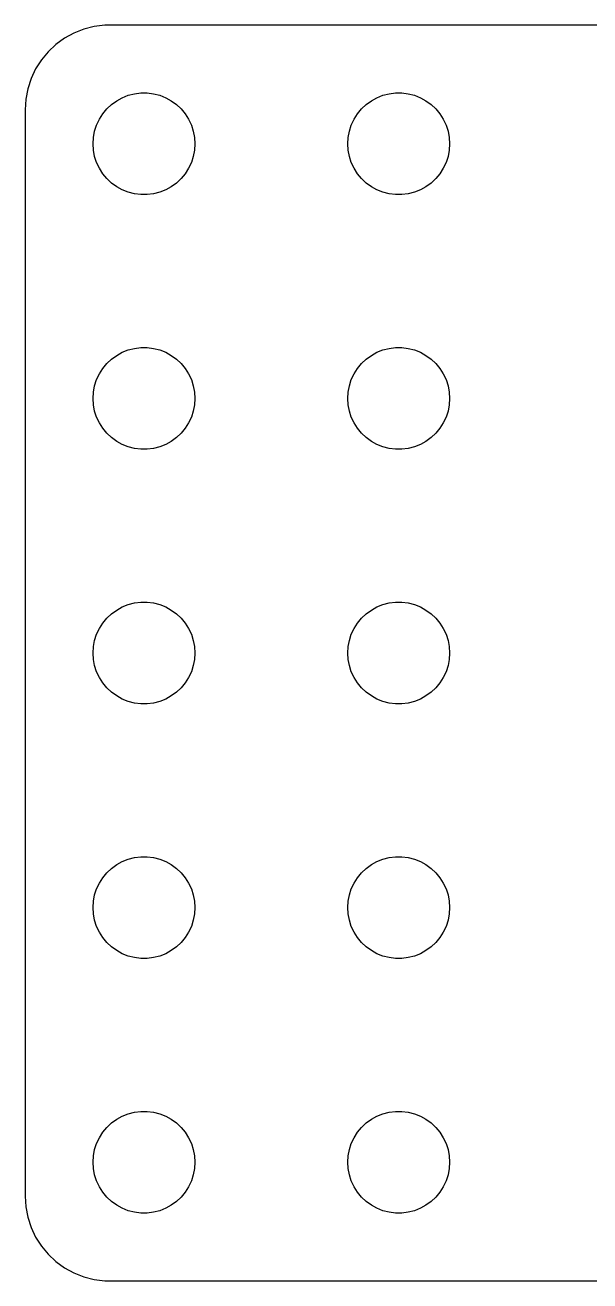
# Model space of a CAD drawing. Header units: metres. Extents: x -18 to 18, y 234 to 522.
# Drawn here: x -18.5 to -1.87, y 233.5 to 270.5 of the extents above; entities that cross this region are included whole.
import ezdxf

# ---------------------------------------------------------------- set-up
doc = ezdxf.new("R2010")
doc.units = ezdxf.units.M

msp = doc.modelspace()

# ---------------------------------------------------------------- linework, layer by layer
for p, q in [((-16.4684, 270.456), (-16.7725, 270.378)), ((-16.157, 270.495), (-16.4684, 270.456)), ((16.157, 270.495), (-16.157, 270.495)), ((-17.3396, 270.111), (-17.5936, 269.926)), ((-17.0644, 270.262), (-17.3396, 270.111)), ((-16.7725, 270.378), (-17.0644, 270.262)), ((-17.8224, 269.711), (-18.0225, 269.469)), ((-17.5936, 269.926), (-17.8224, 269.711)), ((-18.0225, 269.469), (-18.1908, 269.204)), ((-18.3244, 268.92), (-18.4214, 268.622)), ((-18.1908, 269.204), (-18.3244, 268.92)), ((-18.4214, 268.622), (-18.4803, 268.313)), ((-18.4803, 268.313), (-18.5, 268)), ((-15.9561, 268.156), (-15.8037, 268.266)), ((-15.8037, 268.266), (-15.6387, 268.357)), ((-15.6387, 268.357), (-15.4635, 268.427)), ((-15.4635, 268.427), (-15.2811, 268.473)), ((-15.2811, 268.473), (-15.0942, 268.497)), ((-15.0942, 268.497), (-14.9058, 268.497)), ((-14.9058, 268.497), (-14.7189, 268.473)), ((-14.7189, 268.473), (-14.5365, 268.427)), ((-14.5365, 268.427), (-14.3613, 268.357)), ((-14.3613, 268.357), (-14.1963, 268.266)), ((-14.1963, 268.266), (-14.0439, 268.156)), ((-8.45613, 268.156), (-8.30373, 268.266)), ((-8.30373, 268.266), (-8.13866, 268.357)), ((-8.13866, 268.357), (-7.96352, 268.427)), ((-7.96352, 268.427), (-7.78107, 268.473)), ((-7.78107, 268.473), (-7.59418, 268.497)), ((-7.59418, 268.497), (-7.40581, 268.497)), ((-7.40581, 268.497), (-7.21892, 268.473)), ((-7.21892, 268.473), (-7.03647, 268.427)), ((-7.03647, 268.427), (-6.86133, 268.357)), ((-6.86133, 268.357), (-6.69626, 268.266)), ((-6.69626, 268.266), (-6.54385, 268.156)), ((-18.5, 268), (-18.5, 236)), ((-16.3145, 267.723), (-16.2135, 267.882)), ((-16.2135, 267.882), (-16.0934, 268.027)), ((-16.0934, 268.027), (-15.9561, 268.156)), ((-14.0439, 268.156), (-13.9065, 268.027)), ((-13.9065, 268.027), (-13.7865, 267.882)), ((-13.7865, 267.882), (-13.6855, 267.723)), ((-8.81445, 267.723), (-8.71352, 267.882)), ((-8.71352, 267.882), (-8.59344, 268.027)), ((-8.59344, 268.027), (-8.45613, 268.156)), ((-6.54385, 268.156), (-6.40654, 268.027)), ((-6.40654, 268.027), (-6.28647, 267.882)), ((-6.28647, 267.882), (-6.18553, 267.723)), ((-16.4529, 267.373), (-16.3947, 267.552)), ((-16.3947, 267.552), (-16.3145, 267.723)), ((-13.6855, 267.723), (-13.6053, 267.552)), ((-13.6053, 267.552), (-13.5471, 267.373)), ((-8.95287, 267.373), (-8.89465, 267.552)), ((-8.89465, 267.552), (-8.81445, 267.723)), ((-6.18553, 267.723), (-6.10533, 267.552)), ((-6.10533, 267.552), (-6.04712, 267.373)), ((-16.5, 267), (-16.4882, 267.188)), ((-16.4882, 267.188), (-16.4529, 267.373)), ((-13.5471, 267.373), (-13.5118, 267.188)), ((-13.5118, 267.188), (-13.5, 267)), ((-9, 267), (-8.98816, 267.188)), ((-8.98816, 267.188), (-8.95287, 267.373)), ((-6.04712, 267.373), (-6.01183, 267.188)), ((-6.01183, 267.188), (-6, 267)), ((-16.4882, 266.812), (-16.5, 267)), ((-16.4529, 266.627), (-16.4882, 266.812)), ((-13.5118, 266.812), (-13.5471, 266.627)), ((-13.5, 267), (-13.5118, 266.812)), ((-8.98816, 266.812), (-9, 267)), ((-8.95287, 266.627), (-8.98816, 266.812)), ((-6.01183, 266.812), (-6.04712, 266.627)), ((-6, 267), (-6.01183, 266.812)), ((-16.3947, 266.448), (-16.4529, 266.627)), ((-16.3145, 266.277), (-16.3947, 266.448)), ((-13.6053, 266.448), (-13.6855, 266.277)), ((-13.5471, 266.627), (-13.6053, 266.448)), ((-8.89465, 266.448), (-8.95287, 266.627)), ((-8.81445, 266.277), (-8.89465, 266.448)), ((-6.10533, 266.448), (-6.18553, 266.277)), ((-6.04712, 266.627), (-6.10533, 266.448)), ((-16.2135, 266.118), (-16.3145, 266.277)), ((-16.0934, 265.973), (-16.2135, 266.118)), ((-15.9561, 265.844), (-16.0934, 265.973)), ((-13.9065, 265.973), (-14.0439, 265.844)), ((-13.7865, 266.118), (-13.9065, 265.973)), ((-13.6855, 266.277), (-13.7865, 266.118)), ((-8.71352, 266.118), (-8.81445, 266.277)), ((-8.59344, 265.973), (-8.71352, 266.118)), ((-8.45613, 265.844), (-8.59344, 265.973)), ((-6.40654, 265.973), (-6.54385, 265.844)), ((-6.28647, 266.118), (-6.40654, 265.973)), ((-6.18553, 266.277), (-6.28647, 266.118)), ((-15.8037, 265.734), (-15.9561, 265.844)), ((-15.6387, 265.643), (-15.8037, 265.734)), ((-15.4635, 265.573), (-15.6387, 265.643)), ((-14.3613, 265.643), (-14.5365, 265.573)), ((-14.1963, 265.734), (-14.3613, 265.643)), ((-14.0439, 265.844), (-14.1963, 265.734)), ((-8.30373, 265.734), (-8.45613, 265.844)), ((-8.13866, 265.643), (-8.30373, 265.734)), ((-7.96352, 265.573), (-8.13866, 265.643)), ((-6.86133, 265.643), (-7.03647, 265.573)), ((-6.69626, 265.734), (-6.86133, 265.643)), ((-6.54385, 265.844), (-6.69626, 265.734)), ((-15.2811, 265.527), (-15.4635, 265.573)), ((-15.0942, 265.503), (-15.2811, 265.527)), ((-14.9058, 265.503), (-15.0942, 265.503)), ((-14.7189, 265.527), (-14.9058, 265.503)), ((-14.5365, 265.573), (-14.7189, 265.527)), ((-7.78107, 265.527), (-7.96352, 265.573)), ((-7.59418, 265.503), (-7.78107, 265.527)), ((-7.40581, 265.503), (-7.59418, 265.503)), ((-7.21892, 265.527), (-7.40581, 265.503)), ((-7.03647, 265.573), (-7.21892, 265.527)), ((-15.8037, 260.766), (-15.6387, 260.857)), ((-15.6387, 260.857), (-15.4635, 260.927)), ((-15.4635, 260.927), (-15.2811, 260.973)), ((-15.2811, 260.973), (-15.0942, 260.997)), ((-15.0942, 260.997), (-14.9058, 260.997)), ((-14.9058, 260.997), (-14.7189, 260.973)), ((-14.7189, 260.973), (-14.5365, 260.927)), ((-14.5365, 260.927), (-14.3613, 260.857)), ((-14.3613, 260.857), (-14.1963, 260.766)), ((-8.30373, 260.766), (-8.13866, 260.857)), ((-8.13866, 260.857), (-7.96352, 260.927)), ((-7.96352, 260.927), (-7.78107, 260.973)), ((-7.78107, 260.973), (-7.59418, 260.997)), ((-7.59418, 260.997), (-7.40581, 260.997)), ((-7.40581, 260.997), (-7.21892, 260.973)), ((-7.21892, 260.973), (-7.03647, 260.927)), ((-7.03647, 260.927), (-6.86133, 260.857)), ((-6.86133, 260.857), (-6.69626, 260.766)), ((-16.2135, 260.382), (-16.0934, 260.527)), ((-16.0934, 260.527), (-15.9561, 260.656)), ((-15.9561, 260.656), (-15.8037, 260.766)), ((-14.1963, 260.766), (-14.0439, 260.656)), ((-14.0439, 260.656), (-13.9065, 260.527)), ((-13.9065, 260.527), (-13.7865, 260.382)), ((-8.71352, 260.382), (-8.59344, 260.527)), ((-8.59344, 260.527), (-8.45613, 260.656)), ((-8.45613, 260.656), (-8.30373, 260.766)), ((-6.69626, 260.766), (-6.54385, 260.656)), ((-6.54385, 260.656), (-6.40654, 260.527)), ((-6.40654, 260.527), (-6.28647, 260.382)), ((-16.4529, 259.873), (-16.3947, 260.052)), ((-16.3947, 260.052), (-16.3145, 260.223)), ((-16.3145, 260.223), (-16.2135, 260.382)), ((-13.7865, 260.382), (-13.6855, 260.223)), ((-13.6855, 260.223), (-13.6053, 260.052)), ((-13.6053, 260.052), (-13.5471, 259.873)), ((-8.95287, 259.873), (-8.89465, 260.052)), ((-8.89465, 260.052), (-8.81445, 260.223)), ((-8.81445, 260.223), (-8.71352, 260.382)), ((-6.28647, 260.382), (-6.18553, 260.223)), ((-6.18553, 260.223), (-6.10533, 260.052)), ((-6.10533, 260.052), (-6.04712, 259.873)), ((-16.5, 259.5), (-16.4882, 259.688)), ((-16.4882, 259.688), (-16.4529, 259.873)), ((-13.5471, 259.873), (-13.5118, 259.688)), ((-13.5118, 259.688), (-13.5, 259.5)), ((-9, 259.5), (-8.98816, 259.688)), ((-8.98816, 259.688), (-8.95287, 259.873)), ((-6.04712, 259.873), (-6.01183, 259.688)), ((-6.01183, 259.688), (-6, 259.5)), ((-16.4882, 259.312), (-16.5, 259.5)), ((-16.4529, 259.127), (-16.4882, 259.312)), ((-13.5118, 259.312), (-13.5471, 259.127)), ((-13.5, 259.5), (-13.5118, 259.312)), ((-8.98816, 259.312), (-9, 259.5)), ((-8.95287, 259.127), (-8.98816, 259.312)), ((-6.01183, 259.312), (-6.04712, 259.127)), ((-6, 259.5), (-6.01183, 259.312)), ((-16.3947, 258.948), (-16.4529, 259.127)), ((-16.3145, 258.777), (-16.3947, 258.948)), ((-13.6053, 258.948), (-13.6855, 258.777)), ((-13.5471, 259.127), (-13.6053, 258.948)), ((-8.89465, 258.948), (-8.95287, 259.127)), ((-8.81445, 258.777), (-8.89465, 258.948)), ((-6.10533, 258.948), (-6.18553, 258.777)), ((-6.04712, 259.127), (-6.10533, 258.948)), ((-16.2135, 258.618), (-16.3145, 258.777)), ((-16.0934, 258.473), (-16.2135, 258.618)), ((-13.7865, 258.618), (-13.9065, 258.473)), ((-13.6855, 258.777), (-13.7865, 258.618)), ((-8.71352, 258.618), (-8.81445, 258.777)), ((-8.59344, 258.473), (-8.71352, 258.618)), ((-6.28647, 258.618), (-6.40654, 258.473)), ((-6.18553, 258.777), (-6.28647, 258.618)), ((-15.9561, 258.344), (-16.0934, 258.473)), ((-15.8037, 258.234), (-15.9561, 258.344)), ((-15.6387, 258.143), (-15.8037, 258.234)), ((-14.1963, 258.234), (-14.3613, 258.143)), ((-14.0439, 258.344), (-14.1963, 258.234)), ((-13.9065, 258.473), (-14.0439, 258.344)), ((-8.45613, 258.344), (-8.59344, 258.473)), ((-8.30373, 258.234), (-8.45613, 258.344)), ((-8.13866, 258.143), (-8.30373, 258.234)), ((-6.69626, 258.234), (-6.86133, 258.143)), ((-6.54385, 258.344), (-6.69626, 258.234)), ((-6.40654, 258.473), (-6.54385, 258.344)), ((-15.4635, 258.073), (-15.6387, 258.143)), ((-15.2811, 258.027), (-15.4635, 258.073)), ((-15.0942, 258.003), (-15.2811, 258.027)), ((-14.9058, 258.003), (-15.0942, 258.003)), ((-14.7189, 258.027), (-14.9058, 258.003)), ((-14.5365, 258.073), (-14.7189, 258.027)), ((-14.3613, 258.143), (-14.5365, 258.073)), ((-7.96352, 258.073), (-8.13866, 258.143)), ((-7.78107, 258.027), (-7.96352, 258.073)), ((-7.59418, 258.003), (-7.78107, 258.027)), ((-7.40581, 258.003), (-7.59418, 258.003)), ((-7.21892, 258.027), (-7.40581, 258.003)), ((-7.03647, 258.073), (-7.21892, 258.027)), ((-6.86133, 258.143), (-7.03647, 258.073)), ((-15.6387, 253.357), (-15.4635, 253.427)), ((-15.4635, 253.427), (-15.2811, 253.473)), ((-15.2811, 253.473), (-15.0942, 253.497)), ((-15.0942, 253.497), (-14.9058, 253.497)), ((-14.9058, 253.497), (-14.7189, 253.473)), ((-14.7189, 253.473), (-14.5365, 253.427)), ((-14.5365, 253.427), (-14.3613, 253.357)), ((-8.13866, 253.357), (-7.96352, 253.427)), ((-7.96352, 253.427), (-7.78107, 253.473)), ((-7.78107, 253.473), (-7.59418, 253.497)), ((-7.59418, 253.497), (-7.40581, 253.497)), ((-7.40581, 253.497), (-7.21892, 253.473)), ((-7.21892, 253.473), (-7.03647, 253.427)), ((-7.03647, 253.427), (-6.86133, 253.357)), ((-16.2135, 252.882), (-16.0934, 253.027)), ((-16.0934, 253.027), (-15.9561, 253.156)), ((-15.9561, 253.156), (-15.8037, 253.266)), ((-15.8037, 253.266), (-15.6387, 253.357)), ((-14.3613, 253.357), (-14.1963, 253.266)), ((-14.1963, 253.266), (-14.0439, 253.156)), ((-14.0439, 253.156), (-13.9065, 253.027)), ((-13.9065, 253.027), (-13.7865, 252.882)), ((-8.71352, 252.882), (-8.59344, 253.027)), ((-8.59344, 253.027), (-8.45613, 253.156)), ((-8.45613, 253.156), (-8.30373, 253.266)), ((-8.30373, 253.266), (-8.13866, 253.357)), ((-6.86133, 253.357), (-6.69626, 253.266)), ((-6.69626, 253.266), (-6.54385, 253.156)), ((-6.54385, 253.156), (-6.40654, 253.027)), ((-6.40654, 253.027), (-6.28647, 252.882)), ((-16.3947, 252.552), (-16.3145, 252.723)), ((-16.3145, 252.723), (-16.2135, 252.882)), ((-13.7865, 252.882), (-13.6855, 252.723)), ((-13.6855, 252.723), (-13.6053, 252.552)), ((-8.89465, 252.552), (-8.81445, 252.723)), ((-8.81445, 252.723), (-8.71352, 252.882)), ((-6.28647, 252.882), (-6.18553, 252.723)), ((-6.18553, 252.723), (-6.10533, 252.552)), ((-16.4882, 252.188), (-16.4529, 252.373)), ((-16.4529, 252.373), (-16.3947, 252.552)), ((-13.6053, 252.552), (-13.5471, 252.373)), ((-13.5471, 252.373), (-13.5118, 252.188)), ((-8.98816, 252.188), (-8.95287, 252.373)), ((-8.95287, 252.373), (-8.89465, 252.552)), ((-6.10533, 252.552), (-6.04712, 252.373)), ((-6.04712, 252.373), (-6.01183, 252.188)), ((-16.5, 252), (-16.4882, 252.188)), ((-16.4882, 251.812), (-16.5, 252)), ((-13.5118, 252.188), (-13.5, 252)), ((-13.5, 252), (-13.5118, 251.812)), ((-9, 252), (-8.98816, 252.188)), ((-8.98816, 251.812), (-9, 252)), ((-6.01183, 252.188), (-6, 252)), ((-6, 252), (-6.01183, 251.812)), ((-16.4529, 251.627), (-16.4882, 251.812)), ((-16.3947, 251.448), (-16.4529, 251.627)), ((-13.5471, 251.627), (-13.6053, 251.448)), ((-13.5118, 251.812), (-13.5471, 251.627)), ((-8.95287, 251.627), (-8.98816, 251.812)), ((-8.89465, 251.448), (-8.95287, 251.627)), ((-6.04712, 251.627), (-6.10533, 251.448)), ((-6.01183, 251.812), (-6.04712, 251.627)), ((-16.3145, 251.277), (-16.3947, 251.448)), ((-16.2135, 251.118), (-16.3145, 251.277)), ((-13.6855, 251.277), (-13.7865, 251.118)), ((-13.6053, 251.448), (-13.6855, 251.277)), ((-8.81445, 251.277), (-8.89465, 251.448)), ((-8.71352, 251.118), (-8.81445, 251.277)), ((-6.18553, 251.277), (-6.28647, 251.118)), ((-6.10533, 251.448), (-6.18553, 251.277)), ((-16.0934, 250.973), (-16.2135, 251.118)), ((-15.9561, 250.844), (-16.0934, 250.973)), ((-15.8037, 250.734), (-15.9561, 250.844)), ((-14.0439, 250.844), (-14.1963, 250.734)), ((-13.9065, 250.973), (-14.0439, 250.844)), ((-13.7865, 251.118), (-13.9065, 250.973)), ((-8.59344, 250.973), (-8.71352, 251.118)), ((-8.45613, 250.844), (-8.59344, 250.973)), ((-8.30373, 250.734), (-8.45613, 250.844)), ((-6.54385, 250.844), (-6.69626, 250.734)), ((-6.40654, 250.973), (-6.54385, 250.844)), ((-6.28647, 251.118), (-6.40654, 250.973)), ((-15.6387, 250.643), (-15.8037, 250.734)), ((-15.4635, 250.573), (-15.6387, 250.643)), ((-15.2811, 250.527), (-15.4635, 250.573)), ((-15.0942, 250.503), (-15.2811, 250.527)), ((-14.9058, 250.503), (-15.0942, 250.503)), ((-14.7189, 250.527), (-14.9058, 250.503)), ((-14.5365, 250.573), (-14.7189, 250.527)), ((-14.3613, 250.643), (-14.5365, 250.573)), ((-14.1963, 250.734), (-14.3613, 250.643)), ((-8.13866, 250.643), (-8.30373, 250.734)), ((-7.96352, 250.573), (-8.13866, 250.643)), ((-7.78107, 250.527), (-7.96352, 250.573)), ((-7.59418, 250.503), (-7.78107, 250.527)), ((-7.40581, 250.503), (-7.59418, 250.503)), ((-7.21892, 250.527), (-7.40581, 250.503)), ((-7.03647, 250.573), (-7.21892, 250.527)), ((-6.86133, 250.643), (-7.03647, 250.573)), ((-6.69626, 250.734), (-6.86133, 250.643)), ((-15.2811, 245.973), (-15.0942, 245.997)), ((-15.0942, 245.997), (-14.9058, 245.997)), ((-14.9058, 245.997), (-14.7189, 245.973)), ((-7.78107, 245.973), (-7.59418, 245.997)), ((-7.59418, 245.997), (-7.40581, 245.997)), ((-7.40581, 245.997), (-7.21892, 245.973)), ((-16.0934, 245.527), (-15.9561, 245.656)), ((-15.9561, 245.656), (-15.8037, 245.766)), ((-15.8037, 245.766), (-15.6387, 245.857)), ((-15.6387, 245.857), (-15.4635, 245.927)), ((-15.4635, 245.927), (-15.2811, 245.973)), ((-14.7189, 245.973), (-14.5365, 245.927)), ((-14.5365, 245.927), (-14.3613, 245.857)), ((-14.3613, 245.857), (-14.1963, 245.766)), ((-14.1963, 245.766), (-14.0439, 245.656)), ((-14.0439, 245.656), (-13.9065, 245.527)), ((-8.59344, 245.527), (-8.45613, 245.656)), ((-8.45613, 245.656), (-8.30373, 245.766)), ((-8.30373, 245.766), (-8.13866, 245.857)), ((-8.13866, 245.857), (-7.96352, 245.927)), ((-7.96352, 245.927), (-7.78107, 245.973)), ((-7.21892, 245.973), (-7.03647, 245.927)), ((-7.03647, 245.927), (-6.86133, 245.857)), ((-6.86133, 245.857), (-6.69626, 245.766)), ((-6.69626, 245.766), (-6.54385, 245.656)), ((-6.54385, 245.656), (-6.40654, 245.527)), ((-16.3145, 245.223), (-16.2135, 245.382)), ((-16.2135, 245.382), (-16.0934, 245.527)), ((-13.9065, 245.527), (-13.7865, 245.382)), ((-13.7865, 245.382), (-13.6855, 245.223)), ((-8.81445, 245.223), (-8.71352, 245.382)), ((-8.71352, 245.382), (-8.59344, 245.527)), ((-6.40654, 245.527), (-6.28647, 245.382)), ((-6.28647, 245.382), (-6.18553, 245.223)), ((-16.4529, 244.873), (-16.3947, 245.052)), ((-16.3947, 245.052), (-16.3145, 245.223)), ((-13.6855, 245.223), (-13.6053, 245.052)), ((-13.6053, 245.052), (-13.5471, 244.873)), ((-8.95287, 244.873), (-8.89465, 245.052)), ((-8.89465, 245.052), (-8.81445, 245.223)), ((-6.18553, 245.223), (-6.10533, 245.052)), ((-6.10533, 245.052), (-6.04712, 244.873)), ((-16.5, 244.5), (-16.4882, 244.688)), ((-16.4882, 244.688), (-16.4529, 244.873)), ((-13.5471, 244.873), (-13.5118, 244.688)), ((-13.5118, 244.688), (-13.5, 244.5)), ((-9, 244.5), (-8.98816, 244.688)), ((-8.98816, 244.688), (-8.95287, 244.873)), ((-6.04712, 244.873), (-6.01183, 244.688)), ((-6.01183, 244.688), (-6, 244.5)), ((-16.4882, 244.312), (-16.5, 244.5)), ((-16.4529, 244.127), (-16.4882, 244.312)), ((-13.5118, 244.312), (-13.5471, 244.127)), ((-13.5, 244.5), (-13.5118, 244.312)), ((-8.98816, 244.312), (-9, 244.5)), ((-8.95287, 244.127), (-8.98816, 244.312)), ((-6.01183, 244.312), (-6.04712, 244.127)), ((-6, 244.5), (-6.01183, 244.312)), ((-16.3947, 243.948), (-16.4529, 244.127)), ((-16.3145, 243.777), (-16.3947, 243.948)), ((-16.2135, 243.618), (-16.3145, 243.777)), ((-13.6855, 243.777), (-13.7865, 243.618)), ((-13.6053, 243.948), (-13.6855, 243.777)), ((-13.5471, 244.127), (-13.6053, 243.948)), ((-8.89465, 243.948), (-8.95287, 244.127)), ((-8.81445, 243.777), (-8.89465, 243.948)), ((-8.71352, 243.618), (-8.81445, 243.777)), ((-6.18553, 243.777), (-6.28647, 243.618)), ((-6.10533, 243.948), (-6.18553, 243.777)), ((-6.04712, 244.127), (-6.10533, 243.948)), ((-16.0934, 243.473), (-16.2135, 243.618)), ((-15.9561, 243.344), (-16.0934, 243.473)), ((-13.9065, 243.473), (-14.0439, 243.344)), ((-13.7865, 243.618), (-13.9065, 243.473)), ((-8.59344, 243.473), (-8.71352, 243.618)), ((-8.45613, 243.344), (-8.59344, 243.473)), ((-6.40654, 243.473), (-6.54385, 243.344)), ((-6.28647, 243.618), (-6.40654, 243.473)), ((-15.8037, 243.234), (-15.9561, 243.344)), ((-15.6387, 243.143), (-15.8037, 243.234)), ((-15.4635, 243.073), (-15.6387, 243.143)), ((-15.2811, 243.027), (-15.4635, 243.073)), ((-15.0942, 243.003), (-15.2811, 243.027)), ((-14.7189, 243.027), (-14.9058, 243.003)), ((-14.5365, 243.073), (-14.7189, 243.027)), ((-14.3613, 243.143), (-14.5365, 243.073)), ((-14.1963, 243.234), (-14.3613, 243.143)), ((-14.0439, 243.344), (-14.1963, 243.234)), ((-8.30373, 243.234), (-8.45613, 243.344)), ((-8.13866, 243.143), (-8.30373, 243.234)), ((-7.96352, 243.073), (-8.13866, 243.143)), ((-7.78107, 243.027), (-7.96352, 243.073)), ((-7.59418, 243.003), (-7.78107, 243.027)), ((-7.21892, 243.027), (-7.40581, 243.003)), ((-7.03647, 243.073), (-7.21892, 243.027)), ((-6.86133, 243.143), (-7.03647, 243.073)), ((-6.69626, 243.234), (-6.86133, 243.143)), ((-6.54385, 243.344), (-6.69626, 243.234)), ((-14.9058, 243.003), (-15.0942, 243.003)), ((-7.40581, 243.003), (-7.59418, 243.003)), ((-15.9561, 238.156), (-15.8037, 238.266)), ((-15.8037, 238.266), (-15.6387, 238.357)), ((-15.6387, 238.357), (-15.4635, 238.427)), ((-15.4635, 238.427), (-15.2811, 238.473)), ((-15.2811, 238.473), (-15.0942, 238.497)), ((-15.0942, 238.497), (-14.9058, 238.497)), ((-14.9058, 238.497), (-14.7189, 238.473)), ((-14.7189, 238.473), (-14.5365, 238.427)), ((-14.5365, 238.427), (-14.3613, 238.357)), ((-14.3613, 238.357), (-14.1963, 238.266)), ((-14.1963, 238.266), (-14.0439, 238.156)), ((-8.45613, 238.156), (-8.30373, 238.266)), ((-8.30373, 238.266), (-8.13866, 238.357)), ((-8.13866, 238.357), (-7.96352, 238.427)), ((-7.96352, 238.427), (-7.78107, 238.473)), ((-7.78107, 238.473), (-7.59418, 238.497)), ((-7.59418, 238.497), (-7.40581, 238.497)), ((-7.40581, 238.497), (-7.21892, 238.473)), ((-7.21892, 238.473), (-7.03647, 238.427)), ((-7.03647, 238.427), (-6.86133, 238.357)), ((-6.86133, 238.357), (-6.69626, 238.266)), ((-6.69626, 238.266), (-6.54385, 238.156)), ((-16.3145, 237.723), (-16.2135, 237.882)), ((-16.2135, 237.882), (-16.0934, 238.027)), ((-16.0934, 238.027), (-15.9561, 238.156)), ((-14.0439, 238.156), (-13.9065, 238.027)), ((-13.9065, 238.027), (-13.7865, 237.882)), ((-13.7865, 237.882), (-13.6855, 237.723)), ((-8.81445, 237.723), (-8.71352, 237.882)), ((-8.71352, 237.882), (-8.59344, 238.027)), ((-8.59344, 238.027), (-8.45613, 238.156)), ((-6.54385, 238.156), (-6.40654, 238.027)), ((-6.40654, 238.027), (-6.28647, 237.882)), ((-6.28647, 237.882), (-6.18553, 237.723)), ((-16.4529, 237.373), (-16.3947, 237.552)), ((-16.3947, 237.552), (-16.3145, 237.723)), ((-13.6855, 237.723), (-13.6053, 237.552)), ((-13.6053, 237.552), (-13.5471, 237.373)), ((-8.95287, 237.373), (-8.89465, 237.552)), ((-8.89465, 237.552), (-8.81445, 237.723)), ((-6.18553, 237.723), (-6.10533, 237.552)), ((-6.10533, 237.552), (-6.04712, 237.373)), ((-16.5, 237), (-16.4882, 237.188)), ((-16.4882, 237.188), (-16.4529, 237.373)), ((-13.5471, 237.373), (-13.5118, 237.188)), ((-13.5118, 237.188), (-13.5, 237)), ((-9, 237), (-8.98816, 237.188)), ((-8.98816, 237.188), (-8.95287, 237.373)), ((-6.04712, 237.373), (-6.01183, 237.188)), ((-6.01183, 237.188), (-6, 237)), ((-16.4882, 236.812), (-16.5, 237)), ((-16.4529, 236.627), (-16.4882, 236.812)), ((-13.5118, 236.812), (-13.5471, 236.627)), ((-13.5, 237), (-13.5118, 236.812)), ((-8.98816, 236.812), (-9, 237)), ((-8.95287, 236.627), (-8.98816, 236.812)), ((-6.01183, 236.812), (-6.04712, 236.627)), ((-6, 237), (-6.01183, 236.812)), ((-16.3947, 236.448), (-16.4529, 236.627)), ((-16.3145, 236.277), (-16.3947, 236.448)), ((-13.6053, 236.448), (-13.6855, 236.277)), ((-13.5471, 236.627), (-13.6053, 236.448)), ((-8.89465, 236.448), (-8.95287, 236.627)), ((-8.81445, 236.277), (-8.89465, 236.448)), ((-6.10533, 236.448), (-6.18553, 236.277)), ((-6.04712, 236.627), (-6.10533, 236.448)), ((-18.5, 236), (-18.4803, 235.687)), ((-16.2135, 236.118), (-16.3145, 236.277)), ((-16.0934, 235.973), (-16.2135, 236.118)), ((-13.7865, 236.118), (-13.9065, 235.973)), ((-13.6855, 236.277), (-13.7865, 236.118)), ((-8.71352, 236.118), (-8.81445, 236.277)), ((-8.59344, 235.973), (-8.71352, 236.118)), ((-6.28647, 236.118), (-6.40654, 235.973)), ((-6.18553, 236.277), (-6.28647, 236.118)), ((-18.4803, 235.687), (-18.4214, 235.378)), ((-15.9561, 235.844), (-16.0934, 235.973)), ((-15.8037, 235.734), (-15.9561, 235.844)), ((-15.6387, 235.643), (-15.8037, 235.734)), ((-15.4635, 235.573), (-15.6387, 235.643)), ((-14.3613, 235.643), (-14.5365, 235.573)), ((-14.1963, 235.734), (-14.3613, 235.643)), ((-14.0439, 235.844), (-14.1963, 235.734)), ((-13.9065, 235.973), (-14.0439, 235.844)), ((-8.45613, 235.844), (-8.59344, 235.973)), ((-8.30373, 235.734), (-8.45613, 235.844)), ((-8.13866, 235.643), (-8.30373, 235.734)), ((-7.96352, 235.573), (-8.13866, 235.643)), ((-6.86133, 235.643), (-7.03647, 235.573)), ((-6.69626, 235.734), (-6.86133, 235.643)), ((-6.54385, 235.844), (-6.69626, 235.734)), ((-6.40654, 235.973), (-6.54385, 235.844)), ((-18.4214, 235.378), (-18.3244, 235.08)), ((-15.2811, 235.527), (-15.4635, 235.573)), ((-15.0942, 235.503), (-15.2811, 235.527)), ((-14.9058, 235.503), (-15.0942, 235.503)), ((-14.7189, 235.527), (-14.9058, 235.503)), ((-14.5365, 235.573), (-14.7189, 235.527)), ((-7.78107, 235.527), (-7.96352, 235.573)), ((-7.59418, 235.503), (-7.78107, 235.527)), ((-7.40581, 235.503), (-7.59418, 235.503)), ((-7.21892, 235.527), (-7.40581, 235.503)), ((-7.03647, 235.573), (-7.21892, 235.527)), ((-18.3244, 235.08), (-18.1908, 234.796)), ((-18.1908, 234.796), (-18.0225, 234.531)), ((-18.0225, 234.531), (-17.8224, 234.289)), ((-17.8224, 234.289), (-17.5936, 234.074)), ((-17.5936, 234.074), (-17.3396, 233.889)), ((-17.3396, 233.889), (-17.0644, 233.738)), ((-17.0644, 233.738), (-16.7725, 233.622)), ((-16.7725, 233.622), (-16.4684, 233.544)), ((-16.4684, 233.544), (-16.157, 233.505)), ((-16.157, 233.505), (16.157, 233.505))]:
    msp.add_line(p, q)

doc.saveas('drawing.dxf')
